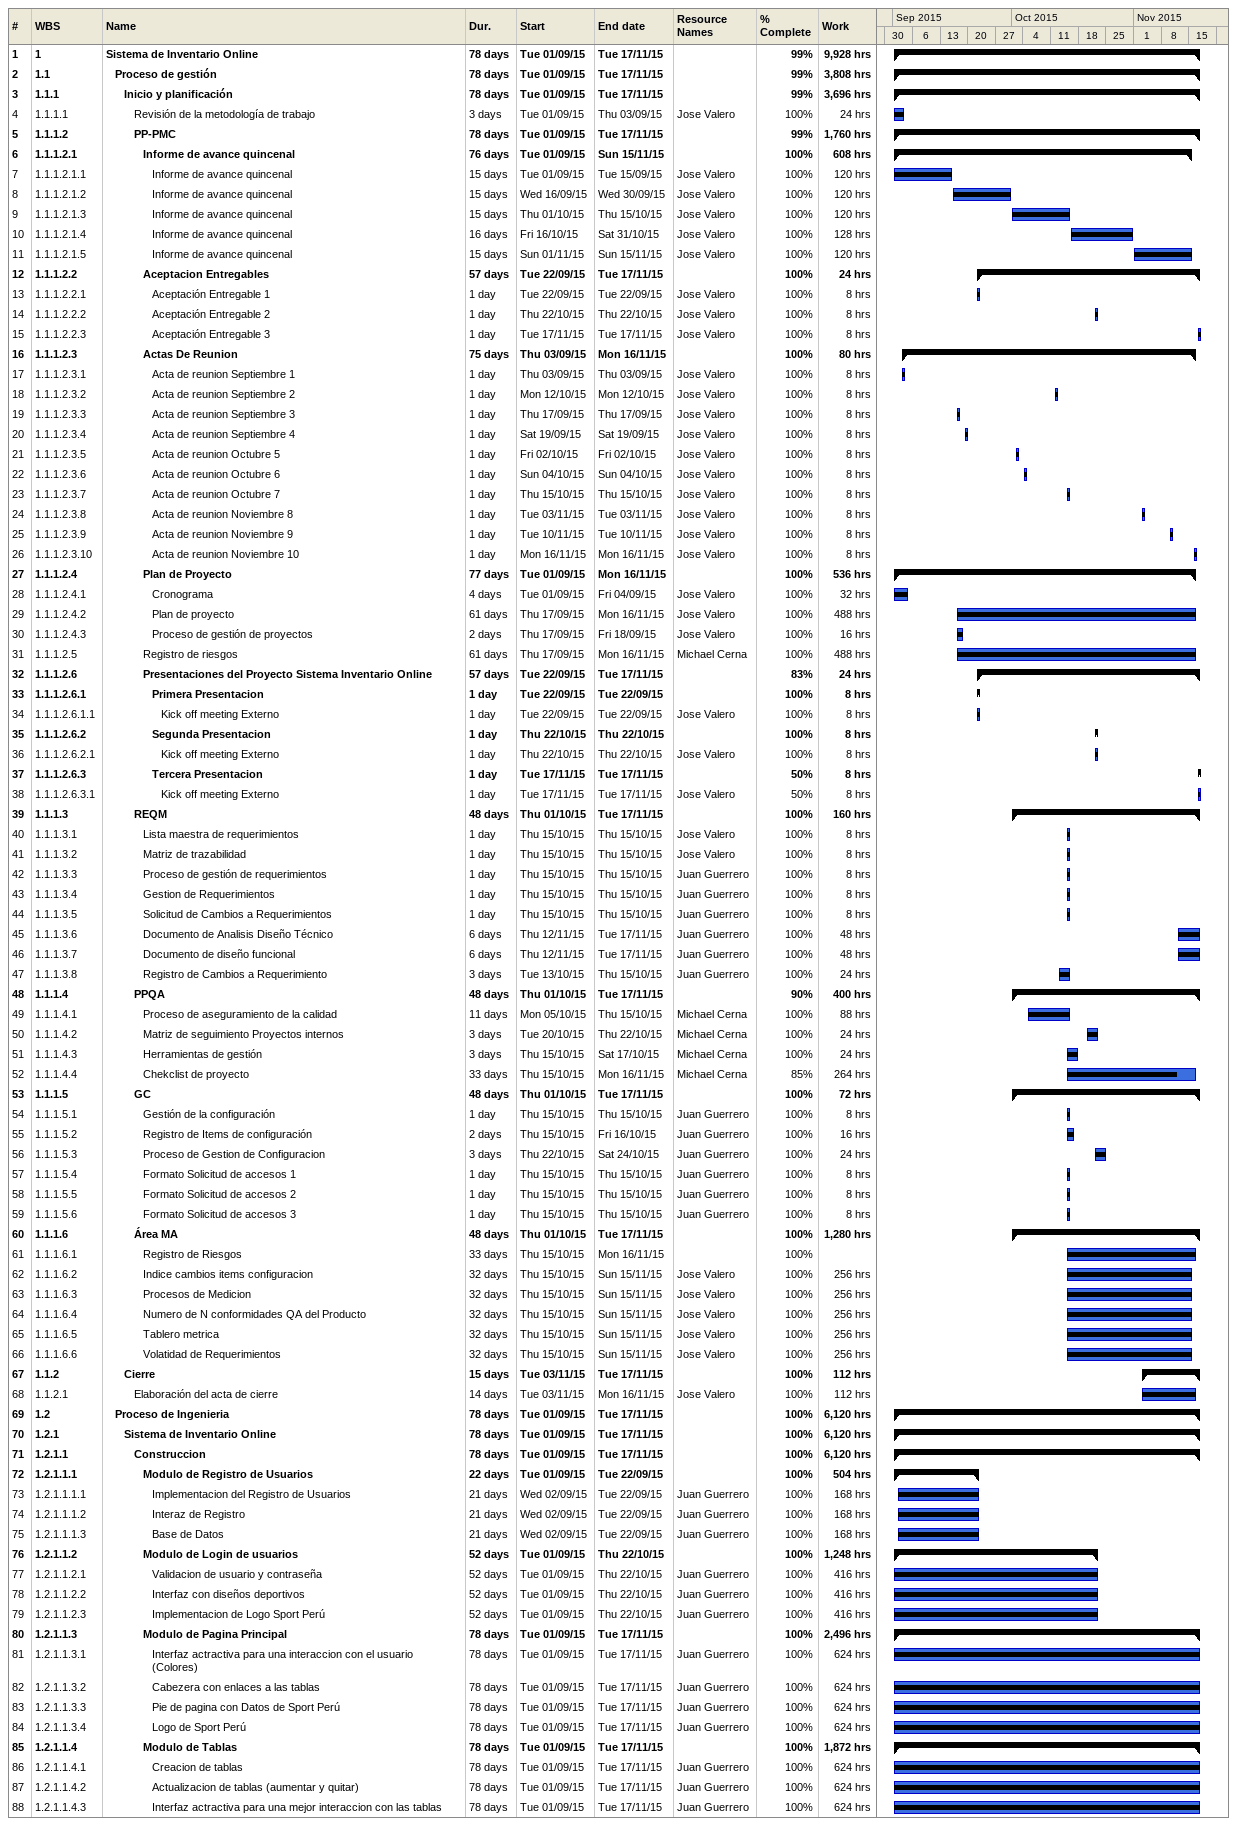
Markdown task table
| ID | WBS | Task | Duration | Start | Finish | Resources | % complete | Work (h) |
|---|---|---|---|---|---|---|---|---|
| 1 | 1 | **Sistema de Inventario Online** | 78d | 2015-09-01 | 2015-11-17 |  | 99 | 9928 |
| 2 | 1.1 | **Proceso de gestión** | 78d | 2015-09-01 | 2015-11-17 |  | 99 | 3808 |
| 3 | 1.1.1 | **Inicio y planificación** | 78d | 2015-09-01 | 2015-11-17 |  | 99 | 3696 |
| 4 | 1.1.1.1 | Revisión de la metodología de trabajo | 3d | 2015-09-01 | 2015-09-03 | Jose Valero | 100 | 24 |
| 5 | 1.1.1.2 | **PP-PMC** | 78d | 2015-09-01 | 2015-11-17 |  | 99 | 1760 |
| 6 | 1.1.1.2.1 | **Informe de avance quincenal** | 76d | 2015-09-01 | 2015-11-15 |  | 100 | 608 |
| 7 | 1.1.1.2.1.1 | Informe de avance quincenal | 15d | 2015-09-01 | 2015-09-15 | Jose Valero | 100 | 120 |
| 8 | 1.1.1.2.1.2 | Informe de avance quincenal | 15d | 2015-09-16 | 2015-09-30 | Jose Valero | 100 | 120 |
| 9 | 1.1.1.2.1.3 | Informe de avance quincenal | 15d | 2015-10-01 | 2015-10-15 | Jose Valero | 100 | 120 |
| 10 | 1.1.1.2.1.4 | Informe de avance quincenal | 16d | 2015-10-16 | 2015-10-31 | Jose Valero | 100 | 128 |
| 11 | 1.1.1.2.1.5 | Informe de avance quincenal | 15d | 2015-11-01 | 2015-11-15 | Jose Valero | 100 | 120 |
| 12 | 1.1.1.2.2 | **Aceptacion Entregables** | 57d | 2015-09-22 | 2015-11-17 |  | 100 | 24 |
| 13 | 1.1.1.2.2.1 | Aceptación Entregable 1 | 1d | 2015-09-22 | 2015-09-22 | Jose Valero | 100 | 8 |
| 14 | 1.1.1.2.2.2 | Aceptación Entregable 2 | 1d | 2015-10-22 | 2015-10-22 | Jose Valero | 100 | 8 |
| 15 | 1.1.1.2.2.3 | Aceptación Entregable 3 | 1d | 2015-11-17 | 2015-11-17 | Jose Valero | 100 | 8 |
| 16 | 1.1.1.2.3 | **Actas De Reunion** | 75d | 2015-09-03 | 2015-11-16 |  | 100 | 80 |
| 17 | 1.1.1.2.3.1 | Acta de reunion Septiembre 1 | 1d | 2015-09-03 | 2015-09-03 | Jose Valero | 100 | 8 |
| 18 | 1.1.1.2.3.2 | Acta de reunion Septiembre 2 | 1d | 2015-10-12 | 2015-10-12 | Jose Valero | 100 | 8 |
| 19 | 1.1.1.2.3.3 | Acta de reunion Septiembre 3 | 1d | 2015-09-17 | 2015-09-17 | Jose Valero | 100 | 8 |
| 20 | 1.1.1.2.3.4 | Acta de reunion Septiembre 4 | 1d | 2015-09-19 | 2015-09-19 | Jose Valero | 100 | 8 |
| 21 | 1.1.1.2.3.5 | Acta de reunion Octubre 5 | 1d | 2015-10-02 | 2015-10-02 | Jose Valero | 100 | 8 |
| 22 | 1.1.1.2.3.6 | Acta de reunion Octubre 6 | 1d | 2015-10-04 | 2015-10-04 | Jose Valero | 100 | 8 |
| 23 | 1.1.1.2.3.7 | Acta de reunion Octubre 7 | 1d | 2015-10-15 | 2015-10-15 | Jose Valero | 100 | 8 |
| 24 | 1.1.1.2.3.8 | Acta de reunion Noviembre 8 | 1d | 2015-11-03 | 2015-11-03 | Jose Valero | 100 | 8 |
| 25 | 1.1.1.2.3.9 | Acta de reunion Noviembre 9 | 1d | 2015-11-10 | 2015-11-10 | Jose Valero | 100 | 8 |
| 26 | 1.1.1.2.3.10 | Acta de reunion Noviembre 10 | 1d | 2015-11-16 | 2015-11-16 | Jose Valero | 100 | 8 |
| 27 | 1.1.1.2.4 | **Plan de Proyecto** | 77d | 2015-09-01 | 2015-11-16 |  | 100 | 536 |
| 28 | 1.1.1.2.4.1 | Cronograma | 4d | 2015-09-01 | 2015-09-04 | Jose Valero | 100 | 32 |
| 29 | 1.1.1.2.4.2 | Plan de proyecto | 61d | 2015-09-17 | 2015-11-16 | Jose Valero | 100 | 488 |
| 30 | 1.1.1.2.4.3 | Proceso de gestión de proyectos | 2d | 2015-09-17 | 2015-09-18 | Jose Valero | 100 | 16 |
| 31 | 1.1.1.2.5 | Registro de riesgos | 61d | 2015-09-17 | 2015-11-16 | Michael Cerna | 100 | 488 |
| 32 | 1.1.1.2.6 | **Presentaciones del Proyecto Sistema Inventario Online** | 57d | 2015-09-22 | 2015-11-17 |  | 83 | 24 |
| 33 | 1.1.1.2.6.1 | **Primera Presentacion** | 1d | 2015-09-22 | 2015-09-22 |  | 100 | 8 |
| 34 | 1.1.1.2.6.1.1 | Kick off meeting Externo | 1d | 2015-09-22 | 2015-09-22 | Jose Valero | 100 | 8 |
| 35 | 1.1.1.2.6.2 | **Segunda Presentacion** | 1d | 2015-10-22 | 2015-10-22 |  | 100 | 8 |
| 36 | 1.1.1.2.6.2.1 | Kick off meeting Externo | 1d | 2015-10-22 | 2015-10-22 | Jose Valero | 100 | 8 |
| 37 | 1.1.1.2.6.3 | **Tercera Presentacion** | 1d | 2015-11-17 | 2015-11-17 |  | 50 | 8 |
| 38 | 1.1.1.2.6.3.1 | Kick off meeting Externo | 1d | 2015-11-17 | 2015-11-17 | Jose Valero | 50 | 8 |
| 39 | 1.1.1.3 | **REQM** | 48d | 2015-10-01 | 2015-11-17 |  | 100 | 160 |
| 40 | 1.1.1.3.1 | Lista maestra de requerimientos | 1d | 2015-10-15 | 2015-10-15 | Jose Valero | 100 | 8 |
| 41 | 1.1.1.3.2 | Matriz de trazabilidad | 1d | 2015-10-15 | 2015-10-15 | Jose Valero | 100 | 8 |
| 42 | 1.1.1.3.3 | Proceso de gestión de requerimientos | 1d | 2015-10-15 | 2015-10-15 | Juan Guerrero | 100 | 8 |
| 43 | 1.1.1.3.4 | Gestion de Requerimientos | 1d | 2015-10-15 | 2015-10-15 | Juan Guerrero | 100 | 8 |
| 44 | 1.1.1.3.5 | Solicitud de Cambios a Requerimientos | 1d | 2015-10-15 | 2015-10-15 | Juan Guerrero | 100 | 8 |
| 45 | 1.1.1.3.6 | Documento de Analisis Diseño Técnico | 6d | 2015-11-12 | 2015-11-17 | Juan Guerrero | 100 | 48 |
| 46 | 1.1.1.3.7 | Documento de diseño funcional | 6d | 2015-11-12 | 2015-11-17 | Juan Guerrero | 100 | 48 |
| 47 | 1.1.1.3.8 | Registro de Cambios a Requerimiento | 3d | 2015-10-13 | 2015-10-15 | Juan Guerrero | 100 | 24 |
| 48 | 1.1.1.4 | **PPQA** | 48d | 2015-10-01 | 2015-11-17 |  | 90 | 400 |
| 49 | 1.1.1.4.1 | Proceso de aseguramiento de la calidad | 11d | 2015-10-05 | 2015-10-15 | Michael Cerna | 100 | 88 |
| 50 | 1.1.1.4.2 | Matriz de seguimiento Proyectos internos | 3d | 2015-10-20 | 2015-10-22 | Michael Cerna | 100 | 24 |
| 51 | 1.1.1.4.3 | Herramientas de gestión | 3d | 2015-10-15 | 2015-10-17 | Michael Cerna | 100 | 24 |
| 52 | 1.1.1.4.4 | Chekclist de proyecto | 33d | 2015-10-15 | 2015-11-16 | Michael Cerna | 85 | 264 |
| 53 | 1.1.1.5 | **GC** | 48d | 2015-10-01 | 2015-11-17 |  | 100 | 72 |
| 54 | 1.1.1.5.1 | Gestión de la configuración | 1d | 2015-10-15 | 2015-10-15 | Juan Guerrero | 100 | 8 |
| 55 | 1.1.1.5.2 | Registro de Items de configuración | 2d | 2015-10-15 | 2015-10-16 | Juan Guerrero | 100 | 16 |
| 56 | 1.1.1.5.3 | Proceso de Gestion de Configuracion | 3d | 2015-10-22 | 2015-10-24 | Juan Guerrero | 100 | 24 |
| 57 | 1.1.1.5.4 | Formato Solicitud de accesos 1 | 1d | 2015-10-15 | 2015-10-15 | Juan Guerrero | 100 | 8 |
| 58 | 1.1.1.5.5 | Formato Solicitud de accesos 2 | 1d | 2015-10-15 | 2015-10-15 | Juan Guerrero | 100 | 8 |
| 59 | 1.1.1.5.6 | Formato Solicitud de accesos 3 | 1d | 2015-10-15 | 2015-10-15 | Juan Guerrero | 100 | 8 |
| 60 | 1.1.1.6 | **Área MA** | 48d | 2015-10-01 | 2015-11-17 |  | 100 | 1280 |
| 61 | 1.1.1.6.1 | Registro de Riesgos | 33d | 2015-10-15 | 2015-11-16 |  | 100 |  |
| 62 | 1.1.1.6.2 | Indice cambios items configuracion | 32d | 2015-10-15 | 2015-11-15 | Jose Valero | 100 | 256 |
| 63 | 1.1.1.6.3 | Procesos de Medicion | 32d | 2015-10-15 | 2015-11-15 | Jose Valero | 100 | 256 |
| 64 | 1.1.1.6.4 | Numero de N conformidades QA del Producto | 32d | 2015-10-15 | 2015-11-15 | Jose Valero | 100 | 256 |
| 65 | 1.1.1.6.5 | Tablero metrica | 32d | 2015-10-15 | 2015-11-15 | Jose Valero | 100 | 256 |
| 66 | 1.1.1.6.6 | Volatidad de Requerimientos | 32d | 2015-10-15 | 2015-11-15 | Jose Valero | 100 | 256 |
| 67 | 1.1.2 | **Cierre** | 15d | 2015-11-03 | 2015-11-17 |  | 100 | 112 |
| 68 | 1.1.2.1 | Elaboración del acta de cierre | 14d | 2015-11-03 | 2015-11-16 | Jose Valero | 100 | 112 |
| 69 | 1.2 | **Proceso de Ingenieria** | 78d | 2015-09-01 | 2015-11-17 |  | 100 | 6120 |
| 70 | 1.2.1 | **Sistema de Inventario Online** | 78d | 2015-09-01 | 2015-11-17 |  | 100 | 6120 |
| 71 | 1.2.1.1 | **Construccion** | 78d | 2015-09-01 | 2015-11-17 |  | 100 | 6120 |
| 72 | 1.2.1.1.1 | **Modulo de Registro de Usuarios** | 22d | 2015-09-01 | 2015-09-22 |  | 100 | 504 |
| 73 | 1.2.1.1.1.1 | Implementacion del Registro de Usuarios | 21d | 2015-09-02 | 2015-09-22 | Juan Guerrero | 100 | 168 |
| 74 | 1.2.1.1.1.2 | Interaz de Registro | 21d | 2015-09-02 | 2015-09-22 | Juan Guerrero | 100 | 168 |
| 75 | 1.2.1.1.1.3 | Base de Datos | 21d | 2015-09-02 | 2015-09-22 | Juan Guerrero | 100 | 168 |
| 76 | 1.2.1.1.2 | **Modulo de Login de usuarios** | 52d | 2015-09-01 | 2015-10-22 |  | 100 | 1248 |
| 77 | 1.2.1.1.2.1 | Validacion de usuario y contraseña | 52d | 2015-09-01 | 2015-10-22 | Juan Guerrero | 100 | 416 |
| 78 | 1.2.1.1.2.2 | Interfaz con diseños deportivos | 52d | 2015-09-01 | 2015-10-22 | Juan Guerrero | 100 | 416 |
| 79 | 1.2.1.1.2.3 | Implementacion de Logo Sport Perú | 52d | 2015-09-01 | 2015-10-22 | Juan Guerrero | 100 | 416 |
| 80 | 1.2.1.1.3 | **Modulo de Pagina Principal** | 78d | 2015-09-01 | 2015-11-17 |  | 100 | 2496 |
| 81 | 1.2.1.1.3.1 | Interfaz actractiva para una interaccion con el usuario (Colores) | 78d | 2015-09-01 | 2015-11-17 | Juan Guerrero | 100 | 624 |
| 82 | 1.2.1.1.3.2 | Cabezera con enlaces a las tablas | 78d | 2015-09-01 | 2015-11-17 | Juan Guerrero | 100 | 624 |
| 83 | 1.2.1.1.3.3 | Pie de pagina con Datos de Sport Perú | 78d | 2015-09-01 | 2015-11-17 | Juan Guerrero | 100 | 624 |
| 84 | 1.2.1.1.3.4 | Logo de Sport Perú | 78d | 2015-09-01 | 2015-11-17 | Juan Guerrero | 100 | 624 |
| 85 | 1.2.1.1.4 | **Modulo de Tablas** | 78d | 2015-09-01 | 2015-11-17 |  | 100 | 1872 |
| 86 | 1.2.1.1.4.1 | Creacion de tablas | 78d | 2015-09-01 | 2015-11-17 | Juan Guerrero | 100 | 624 |
| 87 | 1.2.1.1.4.2 | Actualizacion de tablas (aumentar y quitar) | 78d | 2015-09-01 | 2015-11-17 | Juan Guerrero | 100 | 624 |
| 88 | 1.2.1.1.4.3 | Interfaz actractiva para una mejor interaccion con las tablas | 78d | 2015-09-01 | 2015-11-17 | Juan Guerrero | 100 | 624 |
